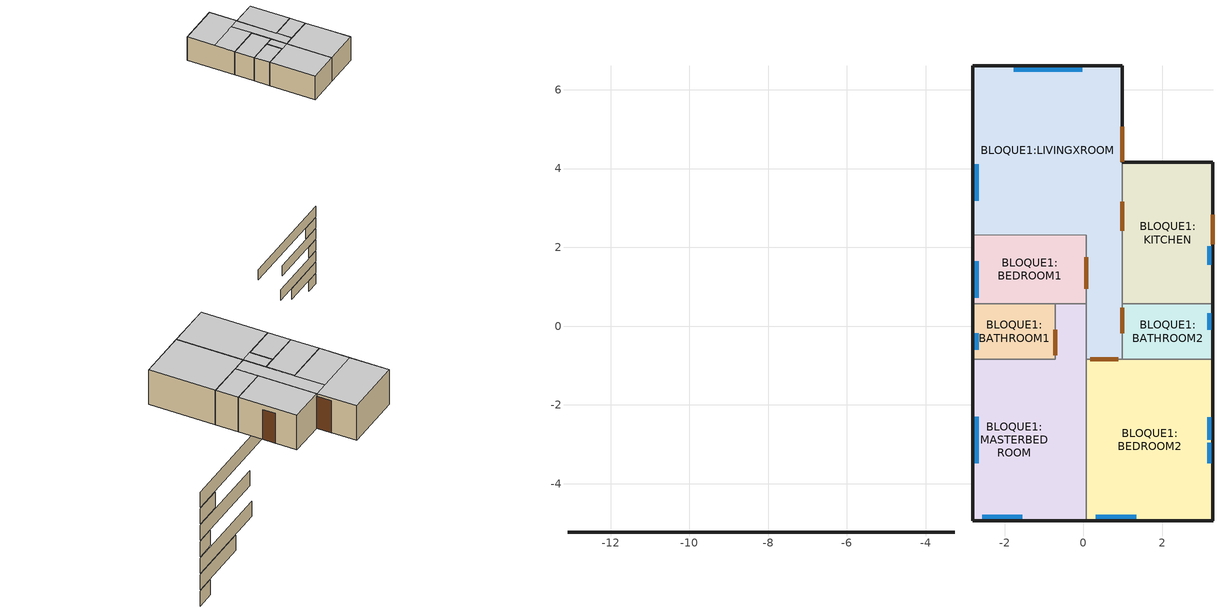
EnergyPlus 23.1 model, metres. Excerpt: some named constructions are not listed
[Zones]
BLOQUE1:LIVINGXROOM
 floor othersideconditionsmodel (SUELO CASO BASE MULCHEN): 0.08,2.31 0.99,2.3 0.99,-0.84 0.08,-0.84 z0; -2.81,6.61 0.99,6.61 0.99,2.3 -2.81,2.31 z0
 wall outside (MURO CASO BASE MULCHEN 01): 0.99,4.16 0.99,6.61 -2.81,6.61 -2.81,2.31 z0:2.3
 wall outside (LinearBridgingConstruction): -3.26,-5.24 -13.09,-5.24 z-11.1:-10.1
 wall to BLOQUE1:BEDROOM1 (Lightweight 2 x 25mm gypsum plasterboard with 100mm cavity): -2.81,2.31 0.08,2.31 0.08,0.56 z0:2.3
 wall to BLOQUE1:MASTERBEDROOM (Lightweight 2 x 25mm gypsum plasterboard with 100mm cavity): 0.08,0.56 0.08,-0.84 z0:2.3
 wall to BLOQUE1:BEDROOM2 (Lightweight 2 x 25mm gypsum plasterboard with 100mm cavity): 0.08,-0.84 0.99,-0.84 z0:2.3
 wall to BLOQUE1:BATHROOM2 (Lightweight 2 x 25mm gypsum plasterboard with 100mm cavity): 0.99,-0.84 0.99,0.56 z0:2.3
 wall to BLOQUE1:KITCHEN (Lightweight 2 x 25mm gypsum plasterboard with 100mm cavity): 0.99,0.56 0.99,4.16 z0:2.3
 window (VENTANA CASO BASE MULCHEN - 1001): -0.03,6.51 -1.77,6.51 z0.74:1.96; -2.71,4.11 -2.71,3.18 z1.04:1.96
 door inside (Puerta interior del proyecto): 0.08,1.74 0.08,0.95 z0:2.1; 0.18,-0.84 0.89,-0.84 / 0.99,-0.18 0.99,0.46 / 0.99,2.42 0.99,3.16 z0:2.12
 door (Copia de Wooden door): 0.99,4.17 0.99,5.06 z0:2.12
 ceiling adiabatic (CIELO FALSO CASO BASE MULCHEN_Reversed): 0.08,4.16 -2.81,4.16 -2.81,2.31 0.08,2.31 z2.3; 0.99,4.16 0.08,4.16 0.08,-0.84 0.99,-0.84 z2.3; 0.99,6.61 -2.81,6.61 -2.81,4.16 0.99,4.16 z2.3
BLOQUE1:BEDROOM1
 floor othersideconditionsmodel (SUELO CASO BASE MULCHEN): -2.81,2.31 0.08,2.31 0.08,0.56 -2.81,0.56 z0
 wall outside (MURO CASO BASE MULCHEN 01): -2.81,2.31 -2.81,0.56 z0:2.3
 wall outside (LinearBridgingConstruction): -3.26,-5.24 -5,-5.24 z-12.2:-11.2
 wall to BLOQUE1:BATHROOM1 (Lightweight 2 x 25mm gypsum plasterboard with 100mm cavity): -2.81,0.56 -0.71,0.56 z0:2.3
 wall to BLOQUE1:MASTERBEDROOM (Lightweight 2 x 25mm gypsum plasterboard with 100mm cavity): -0.71,0.56 0.08,0.56 z0:2.3
 window (VENTANA CASO BASE MULCHEN - 1001): -2.71,1.64 -2.71,0.73 z1.07:1.99
 ceiling adiabatic (CIELO FALSO CASO BASE MULCHEN_Reversed): 0.08,2.31 -2.81,2.31 -2.81,0.56 0.08,0.56 z2.3
BLOQUE1:MASTERBEDROOM
 floor othersideconditionsmodel (SUELO CASO BASE MULCHEN): -2.81,-0.84 -0.71,-0.84 -0.71,-4.94 -2.81,-4.94 z0; -0.71,0.56 0.08,0.56 0.08,-4.94 -0.71,-4.94 z0
 wall outside (MURO CASO BASE MULCHEN 01): -2.81,-0.84 -2.81,-4.94 0.08,-4.94 z0:2.3
 wall outside (LinearBridgingConstruction): -3.26,-5.24 -8.99,-5.24 z-13.3:-12.3
 wall to BLOQUE1:BATHROOM1 (Lightweight 2 x 25mm gypsum plasterboard with 100mm cavity): -0.71,0.56 -0.71,-0.84 -2.81,-0.84 z0:2.3
 wall to BLOQUE1:BEDROOM2 (Lightweight 2 x 25mm gypsum plasterboard with 100mm cavity): 0.08,-4.94 0.08,-0.84 z0:2.3
 window (VENTANA CASO BASE MULCHEN - 1001): -2.71,-2.3 -2.71,-3.47 z1.07:1.99; -2.57,-4.84 -1.55,-4.84 z1.03:1.96
 door inside (Puerta interior del proyecto): -0.71,-0.09 -0.71,-0.74 z0:2.11
 ceiling adiabatic (CIELO FALSO CASO BASE MULCHEN_Reversed): 0.08,0.56 -0.71,0.56 -0.71,-0.84 0.08,-0.84 z2.3; 0.08,-0.84 -2.81,-0.84 -2.81,-4.94 0.08,-4.94 z2.3
BLOQUE1:BEDROOM2
 floor othersideconditionsmodel (SUELO CASO BASE MULCHEN): 0.08,-0.84 3.29,-0.84 3.29,-4.94 0.08,-4.94 z0
 wall outside (MURO CASO BASE MULCHEN 01): 0.08,-4.94 3.29,-4.94 3.29,-0.84 z0:2.3
 wall outside (LinearBridgingConstruction): -3.26,-5.24 -9.26,-5.24 z-15.5:-14.5
 wall to BLOQUE1:BATHROOM2 (Lightweight 2 x 25mm gypsum plasterboard with 100mm cavity): 3.29,-0.84 0.99,-0.84 z0:2.3
 window (VENTANA CASO BASE MULCHEN - 1001): 0.32,-4.84 1.34,-4.84 z1.04:1.96; 3.19,-2.88 3.19,-2.31 / 3.19,-3.47 3.19,-2.96 z1.04:1.95
 ceiling adiabatic (CIELO FALSO CASO BASE MULCHEN_Reversed): 3.29,-0.84 0.08,-0.84 0.08,-4.94 3.29,-4.94 z2.3
BLOQUE1:BATHROOM2
 floor othersideconditionsmodel (SUELO CASO BASE MULCHEN): 0.99,0.56 3.29,0.56 3.29,-0.84 0.99,-0.84 z0
 wall outside (MURO CASO BASE MULCHEN 01): 3.29,-0.84 3.29,0.56 z0:2.3
 wall outside (LinearBridgingConstruction): -3.26,-5.24 -4.45,-5.24 z-17.7:-16.7
 wall to BLOQUE1:KITCHEN (Lightweight 2 x 25mm gypsum plasterboard with 100mm cavity_Rev): 3.29,0.56 0.99,0.56 z0:2.3
 window (VENTANA CASO BASE MULCHEN - 1001): 3.19,-0.1 3.19,0.32 z1.51:1.98
 ceiling adiabatic (CIELO FALSO CASO BASE MULCHEN_Reversed): 3.29,0.56 0.99,0.56 0.99,-0.84 3.29,-0.84 z2.3
BLOQUE1:KITCHEN
 floor othersideconditionsmodel (SUELO CASO BASE MULCHEN): 0.99,4.16 3.29,4.16 3.29,0.56 0.99,0.56 z0
 wall outside (MURO CASO BASE MULCHEN 01): 3.29,0.56 3.29,4.16 0.99,4.16 z0:2.3
 wall outside (LinearBridgingConstruction): -3.26,-5.24 -7.4,-5.24 z-16.6:-15.6
 window (VENTANA CASO BASE MULCHEN - 1001): 3.19,1.56 3.19,2.03 z1.04:1.95
 door (Puerta exterior del proyecto): 3.29,2.07 3.29,2.82 z0:1.99
 ceiling adiabatic (CIELO FALSO CASO BASE MULCHEN_Reversed): 3.29,4.16 0.99,4.16 0.99,0.56 3.29,0.56 z2.3
BLOQUE1:BATHROOM1
 floor othersideconditionsmodel (SUELO CASO BASE MULCHEN): -2.81,0.56 -0.71,0.56 -0.71,-0.84 -2.81,-0.84 z0
 wall outside (MURO CASO BASE MULCHEN 01): -2.81,0.56 -2.81,-0.84 z0:2.3
 wall outside (LinearBridgingConstruction): -3.26,-5.24 -4.45,-5.24 z-14.4:-13.4
 window (VENTANA CASO BASE MULCHEN - 1001): -2.71,-0.18 -2.71,-0.6 z1.5:1.98
 ceiling adiabatic (CIELO FALSO CASO BASE MULCHEN_Reversed): -0.71,0.56 -2.81,0.56 -2.81,-0.84 -0.71,-0.84 z2.3
[ENERGYMANAGEMENTSYSTEM:PROGRAM]
ApplyAST_BLOQUE1_BATHROOM2: if BLOQUE1_BATHROOM2_CoolCoil==0; if BLOQUE1_BATHROOM2_HeatCoil==0; set NoH_NoC_reqs = 1; else; set NoH_NoC_reqs = 0; endif; else; set NoH_NoC_reqs = 0; endif; if BLOQUE1_BATHROOM2_OpT<roundedACST; if BLOQUE1_BATHROOM2_WindSpeed <= MaxWindSpeed; if BLOQUE1_BATHROOM2_OutT>MinOutTemp; if BLOQUE1_BATHROOM2_OutT < BLOQUE1_BATHROOM2_OpT; set meets_base_reqs = 1; else; set meets_base_reqs = 0; endif; else; set meets_base_reqs = 0; endif; else; set meets_base_reqs = 0; endif; else; set meets_base_reqs = 0; endif; if (NoH_NoC_reqs == 1) && (meets_base_reqs == 1); if BLOQUE1_BATHROOM2_OpT>VST; set Ventilates_HVACmode2_BLOQUE1_BATHROOM2 = 1; else; set Ventilates_HVACmode2_BLOQUE1_BATHROOM2 = 0; endif; else; set Ventilates_HVACmode2_BLOQUE1_BATHROOM2 = 0; endif; if VentCtrl == 0; if BLOQUE1_BATHROOM2_OutT < BLOQUE1_BATHROOM2_OpT; if BLOQUE1_BATHROOM2_OutT>MinOutTemp; if BLOQUE1_BATHROOM2_OpT > VST; if BLOQUE1_BATHROOM2_WindSpeed <= MaxWindSpeed; set Ventilates_HVACmode1_BLOQUE1_BATHROOM2 = 1; else; set Ventilates_HVACmode1_BLOQUE1_BATHROOM2 = 0; endif; else; set Ventilates_HVACmode1_BLOQUE1_BATHROOM2 = 0; endif; else; set Ventilates_HVACmode1_BLOQUE1_BATHROOM2 = 0; endif; else; set Ventilates_HVACmode1_BLOQUE1_BATHROOM2 = 0; endif; elseif VentCtrl == 1; if BLOQUE1_BATHROOM2_OutT<BLOQUE1_BATHROOM2_OpT; if BLOQUE1_BATHROOM2_OutT>MinOutTemp; if BLOQUE1_BATHROOM2_OpT > ACSTnoTol; if BLOQUE1_BATHROOM2_WindSpeed <= MaxWindSpeed; set Ventilates_HVACmode1_BLOQUE1_BATHROOM2 = 1; else; set Ventilates_HVACmode1_BLOQUE1_BATHROOM2 = 0; endif; else; set Ventilates_HVACmode1_BLOQUE1_BATHROOM2 = 0; endif; else; set Ventilates_HVACmode1_BLOQUE1_BATHROOM2 = 0; endif; else; set Ventilates_HVACmode1_BLOQUE1_BATHROOM2 = 0; endif; endif; if HVACmode == 0; if Occ_count_BLOQUE1_BATHROOM2 == 0; Set ACST_Act_BLOQUE1_BATHROOM2 = 100; Set AHST_Act_BLOQUE1_BATHROOM2 = -100; else; set ACST_Act_BLOQUE1_BATHROOM2 = roundedACST; set AHST_Act_BLOQUE1_BATHROOM2 = roundedAHST; endif; elseif HVACmode == 1; Set ACST_Act_BLOQUE1_BATHROOM2 = 100; Set AHST_Act_BLOQUE1_BATHROOM2 = -100; if Ventilates_HVACmode1_BLOQUE1_BATHROOM2 == 1 && Occ_count_BLOQUE1_BATHROOM2 > 0; set VentHours_BLOQUE1_BATHROOM2 = 1*ZoneTimeStep; else; set VentHours_BLOQUE1_BATHROOM2 = 0; endif; elseif HVACmode == 2; if Occ_count_BLOQUE1_BATHROOM2 == 0; Set ACST_Act_BLOQUE1_BATHROOM2 = 100; Set AHST_Act_BLOQUE1_BATHROOM2 = -100; set VentHours_BLOQUE1_BATHROOM2 = 0; else; if Ventilates_HVACmode2_BLOQUE1_BATHROOM2 == 1; set VentHours_BLOQUE1_BATHROOM2 = 1*ZoneTimeStep; elseif Ventilates_HVACmode2_BLOQUE1_BATHROOM2 == 0; set VentHours_BLOQUE1_BATHROOM2 = 0; set ACST_Act_BLOQUE1_BATHROOM2 = roundedACST; set AHST_Act_BLOQUE1_BATHROOM2 = roundedAHST; endif; endif; endif
SetMyVOF_BLOQUE1_LIVINGXROOM_Partition_3_0_0_0_0_0_Door: set slope = (1 - MultiplierVOF) / (MinTempDiffVOF - MaxTempDiffVOF); if BLOQUE1_LIVINGXROOM_Partition_3_0_0_0_0_0_Door_OutT > 0; set BLOQUE1_LIVINGXROOM_Partition_3_0_0_0_0_0_Door_TempDiffVOF = BLOQUE1_LIVINGXROOM_Partition_3_0_0_0_0_0_Door_OpT - BLOQUE1_LIVINGXROOM_Partition_3_0_0_0_0_0_Door_OutT; else; set BLOQUE1_LIVINGXROOM_Partition_3_0_0_0_0_0_Door_TempDiffVOF = BLOQUE1_LIVINGXROOM_Partition_3_0_0_0_0_0_Door_OpT + BLOQUE1_LIVINGXROOM_Partition_3_0_0_0_0_0_Door_OutT; endif; if BLOQUE1_LIVINGXROOM_Partition_3_0_0_0_0_0_Door_OutT > BLOQUE1_LIVINGXROOM_Partition_3_0_0_0_0_0_Door_OpT; set BLOQUE1_LIVINGXROOM_Partition_3_0_0_0_0_0_Door_MyVOF = 0; else; if BLOQUE1_LIVINGXROOM_Partition_3_0_0_0_0_0_Door_TempDiffVOF > MaxTempDiffVOF; set BLOQUE1_LIVINGXROOM_Partition_3_0_0_0_0_0_Door_MyVOF = MultiplierVOF; elseif BLOQUE1_LIVINGXROOM_Partition_3_0_0_0_0_0_Door_TempDiffVOF < MinTempDiffVOF; set BLOQUE1_LIVINGXROOM_Partition_3_0_0_0_0_0_Door_MyVOF = 1.0; else; set BLOQUE1_LIVINGXROOM_Partition_3_0_0_0_0_0_Door_MyVOF = slope*BLOQUE1_LIVINGXROOM_Partition_3_0_0_0_0_0_Door_TempDiffVOF - slope*MinTempDiffVOF + 1; endif; endif
SetWindowOperation_BLOQUE1_LIVINGXROOM_Partition_3_0_0_0_0_0_Door: if BLOQUE1_LIVINGXROOM_Partition_3_0_0_0_0_0_Door_CoolCoil==0; if BLOQUE1_LIVINGXROOM_Partition_3_0_0_0_0_0_Door_HeatCoil==0; set NoH_NoC_reqs = 1; else; set NoH_NoC_reqs = 0; endif; else; set NoH_NoC_reqs = 0; endif; if BLOQUE1_LIVINGXROOM_Partition_3_0_0_0_0_0_Door_OpT<roundedACST; if BLOQUE1_LIVINGXROOM_Partition_3_0_0_0_0_0_Door_WindSpeed <= MaxWindSpeed; if BLOQUE1_LIVINGXROOM_Partition_3_0_0_0_0_0_Door_OutT>MinOutTemp; if BLOQUE1_LIVINGXROOM_Partition_3_0_0_0_0_0_Door_OutT < BLOQUE1_LIVINGXROOM_Partition_3_0_0_0_0_0_Door_OpT; if BLOQUE1_LIVINGXROOM_Partition_3_0_0_0_0_0_Door_Occ_count > 0; set meets_base_reqs = 1; else; set meets_base_reqs = 0; endif; else; set meets_base_reqs = 0; endif; else; set meets_base_reqs = 0; endif; else; set meets_base_reqs = 0; endif; else; set meets_base_reqs = 0; endif; if (NoH_NoC_reqs == 1) && (meets_base_reqs == 1); if BLOQUE1_LIVINGXROOM_Partition_3_0_0_0_0_0_Door_OpT>VST; set Ventilates_HVACmode2_BLOQUE1_LIVINGXROOM_Partition_3_0_0_0_0_0_Door = 1; else; set Ventilates_HVACmode2_BLOQUE1_LIVINGXROOM_Partition_3_0_0_0_0_0_Door = 0; endif; else; set Ventilates_HVACmode2_BLOQUE1_LIVINGXROOM_Partition_3_0_0_0_0_0_Door = 0; endif; if VentCtrl == 0; if BLOQUE1_LIVINGXROOM_Partition_3_0_0_0_0_0_Door_OutT < BLOQUE1_LIVINGXROOM_Partition_3_0_0_0_0_0_Door_OpT; if BLOQUE1_LIVINGXROOM_Partition_3_0_0_0_0_0_Door_OutT>MinOutTemp; if BLOQUE1_LIVINGXROOM_Partition_3_0_0_0_0_0_Door_OpT > VST; if BLOQUE1_LIVINGXROOM_Partition_3_0_0_0_0_0_Door_WindSpeed <= MaxWindSpeed; set Ventilates_HVACmode1_BLOQUE1_LIVINGXROOM_Partition_3_0_0_0_0_0_Door = 1; else; set Ventilates_HVACmode1_BLOQUE1_LIVINGXROOM_Partition_3_0_0_0_0_0_Door = 0; endif; else; set Ventilates_HVACmode1_BLOQUE1_LIVINGXROOM_Partition_3_0_0_0_0_0_Door = 0; endif; else; set Ventilates_HVACmode1_BLOQUE1_LIVINGXROOM_Partition_3_0_0_0_0_0_Door = 0; endif; else; set Ventilates_HVACmode1_BLOQUE1_LIVINGXROOM_Partition_3_0_0_0_0_0_Door = 0; endif; elseif VentCtrl == 1; if BLOQUE1_LIVINGXROOM_Partition_3_0_0_0_0_0_Door_OutT<BLOQUE1_LIVINGXROOM_Partition_3_0_0_0_0_0_Door_OpT; if BLOQUE1_LIVINGXROOM_Partition_3_0_0_0_0_0_Door_OutT>MinOutTemp; if BLOQUE1_LIVINGXROOM_Partition_3_0_0_0_0_0_Door_OpT > ACSTnoTol; if BLOQUE1_LIVINGXROOM_Partition_3_0_0_0_0_0_Door_WindSpeed <= MaxWindSpeed; set Ventilates_HVACmode1_BLOQUE1_LIVINGXROOM_Partition_3_0_0_0_0_0_Door = 1; else; set Ventilates_HVACmode1_BLOQUE1_LIVINGXROOM_Partition_3_0_0_0_0_0_Door = 0; endif; else; set Ventilates_HVACmode1_BLOQUE1_LIVINGXROOM_Partition_3_0_0_0_0_0_Door = 0; endif; else; set Ventilates_HVACmode1_BLOQUE1_LIVINGXROOM_Partition_3_0_0_0_0_0_Door = 0; endif; else; set Ventilates_HVACmode1_BLOQUE1_LIVINGXROOM_Partition_3_0_0_0_0_0_Door = 0; endif; endif; if HVACmode == 0; set BLOQUE1_LIVINGXROOM_Partition_3_0_0_0_0_0_Door_VentOpenFact = 0; elseif HVACmode == 1; if Ventilates_HVACmode1_BLOQUE1_LIVINGXROOM_Partition_3_0_0_0_0_0_Door == 1; set BLOQUE1_LIVINGXROOM_Partition_3_0_0_0_0_0_Door_VentOpenFact = BLOQUE1_LIVINGXROOM_Partition_3_0_0_0_0_0_Door_MyVOF; else; set BLOQUE1_LIVINGXROOM_Partition_3_0_0_0_0_0_Door_VentOpenFact = 0; endif; elseif HVACmode == 2; if Ventilates_HVACmode2_BLOQUE1_LIVINGXROOM_Partition_3_0_0_0_0_0_Door == 1; if (VentCtrl==0) || (VentCtrl==1); set BLOQUE1_LIVINGXROOM_Partition_3_0_0_0_0_0_Door_VentOpenFact = 1; elseif (VentCtrl==2) || (VentCtrl==3); set BLOQUE1_LIVINGXROOM_Partition_3_0_0_0_0_0_Door_VentOpenFact = BLOQUE1_LIVINGXROOM_Partition_3_0_0_0_0_0_Door_MyVOF; endif; else; set BLOQUE1_LIVINGXROOM_Partition_3_0_0_0_0_0_Door_VentOpenFact = 0; endif; endif
SetMyVOF_BLOQUE1_LIVINGXROOM_Partition_5_0_0_0_0_0_Door: set slope = (1 - MultiplierVOF) / (MinTempDiffVOF - MaxTempDiffVOF); if BLOQUE1_LIVINGXROOM_Partition_5_0_0_0_0_0_Door_OutT > 0; set BLOQUE1_LIVINGXROOM_Partition_5_0_0_0_0_0_Door_TempDiffVOF = BLOQUE1_LIVINGXROOM_Partition_5_0_0_0_0_0_Door_OpT - BLOQUE1_LIVINGXROOM_Partition_5_0_0_0_0_0_Door_OutT; else; set BLOQUE1_LIVINGXROOM_Partition_5_0_0_0_0_0_Door_TempDiffVOF = BLOQUE1_LIVINGXROOM_Partition_5_0_0_0_0_0_Door_OpT + BLOQUE1_LIVINGXROOM_Partition_5_0_0_0_0_0_Door_OutT; endif; if BLOQUE1_LIVINGXROOM_Partition_5_0_0_0_0_0_Door_OutT > BLOQUE1_LIVINGXROOM_Partition_5_0_0_0_0_0_Door_OpT; set BLOQUE1_LIVINGXROOM_Partition_5_0_0_0_0_0_Door_MyVOF = 0; else; if BLOQUE1_LIVINGXROOM_Partition_5_0_0_0_0_0_Door_TempDiffVOF > MaxTempDiffVOF; set BLOQUE1_LIVINGXROOM_Partition_5_0_0_0_0_0_Door_MyVOF = MultiplierVOF; elseif BLOQUE1_LIVINGXROOM_Partition_5_0_0_0_0_0_Door_TempDiffVOF < MinTempDiffVOF; set BLOQUE1_LIVINGXROOM_Partition_5_0_0_0_0_0_Door_MyVOF = 1.0; else; set BLOQUE1_LIVINGXROOM_Partition_5_0_0_0_0_0_Door_MyVOF = slope*BLOQUE1_LIVINGXROOM_Partition_5_0_0_0_0_0_Door_TempDiffVOF - slope*MinTempDiffVOF + 1; endif; endif
SetWindowOperation_BLOQUE1_LIVINGXROOM_Partition_5_0_0_0_0_0_Door: if BLOQUE1_LIVINGXROOM_Partition_5_0_0_0_0_0_Door_CoolCoil==0; if BLOQUE1_LIVINGXROOM_Partition_5_0_0_0_0_0_Door_HeatCoil==0; set NoH_NoC_reqs = 1; else; set NoH_NoC_reqs = 0; endif; else; set NoH_NoC_reqs = 0; endif; if BLOQUE1_LIVINGXROOM_Partition_5_0_0_0_0_0_Door_OpT<roundedACST; if BLOQUE1_LIVINGXROOM_Partition_5_0_0_0_0_0_Door_WindSpeed <= MaxWindSpeed; if BLOQUE1_LIVINGXROOM_Partition_5_0_0_0_0_0_Door_OutT>MinOutTemp; if BLOQUE1_LIVINGXROOM_Partition_5_0_0_0_0_0_Door_OutT < BLOQUE1_LIVINGXROOM_Partition_5_0_0_0_0_0_Door_OpT; if BLOQUE1_LIVINGXROOM_Partition_5_0_0_0_0_0_Door_Occ_count > 0; set meets_base_reqs = 1; else; set meets_base_reqs = 0; endif; else; set meets_base_reqs = 0; endif; else; set meets_base_reqs = 0; endif; else; set meets_base_reqs = 0; endif; else; set meets_base_reqs = 0; endif; if (NoH_NoC_reqs == 1) && (meets_base_reqs == 1); if BLOQUE1_LIVINGXROOM_Partition_5_0_0_0_0_0_Door_OpT>VST; set Ventilates_HVACmode2_BLOQUE1_LIVINGXROOM_Partition_5_0_0_0_0_0_Door = 1; else; set Ventilates_HVACmode2_BLOQUE1_LIVINGXROOM_Partition_5_0_0_0_0_0_Door = 0; endif; else; set Ventilates_HVACmode2_BLOQUE1_LIVINGXROOM_Partition_5_0_0_0_0_0_Door = 0; endif; if VentCtrl == 0; if BLOQUE1_LIVINGXROOM_Partition_5_0_0_0_0_0_Door_OutT < BLOQUE1_LIVINGXROOM_Partition_5_0_0_0_0_0_Door_OpT; if BLOQUE1_LIVINGXROOM_Partition_5_0_0_0_0_0_Door_OutT>MinOutTemp; if BLOQUE1_LIVINGXROOM_Partition_5_0_0_0_0_0_Door_OpT > VST; if BLOQUE1_LIVINGXROOM_Partition_5_0_0_0_0_0_Door_WindSpeed <= MaxWindSpeed; set Ventilates_HVACmode1_BLOQUE1_LIVINGXROOM_Partition_5_0_0_0_0_0_Door = 1; else; set Ventilates_HVACmode1_BLOQUE1_LIVINGXROOM_Partition_5_0_0_0_0_0_Door = 0; endif; else; set Ventilates_HVACmode1_BLOQUE1_LIVINGXROOM_Partition_5_0_0_0_0_0_Door = 0; endif; else; set Ventilates_HVACmode1_BLOQUE1_LIVINGXROOM_Partition_5_0_0_0_0_0_Door = 0; endif; else; set Ventilates_HVACmode1_BLOQUE1_LIVINGXROOM_Partition_5_0_0_0_0_0_Door = 0; endif; elseif VentCtrl == 1; if BLOQUE1_LIVINGXROOM_Partition_5_0_0_0_0_0_Door_OutT<BLOQUE1_LIVINGXROOM_Partition_5_0_0_0_0_0_Door_OpT; if BLOQUE1_LIVINGXROOM_Partition_5_0_0_0_0_0_Door_OutT>MinOutTemp; if BLOQUE1_LIVINGXROOM_Partition_5_0_0_0_0_0_Door_OpT > ACSTnoTol; if BLOQUE1_LIVINGXROOM_Partition_5_0_0_0_0_0_Door_WindSpeed <= MaxWindSpeed; set Ventilates_HVACmode1_BLOQUE1_LIVINGXROOM_Partition_5_0_0_0_0_0_Door = 1; else; set Ventilates_HVACmode1_BLOQUE1_LIVINGXROOM_Partition_5_0_0_0_0_0_Door = 0; endif; else; set Ventilates_HVACmode1_BLOQUE1_LIVINGXROOM_Partition_5_0_0_0_0_0_Door = 0; endif; else; set Ventilates_HVACmode1_BLOQUE1_LIVINGXROOM_Partition_5_0_0_0_0_0_Door = 0; endif; else; set Ventilates_HVACmode1_BLOQUE1_LIVINGXROOM_Partition_5_0_0_0_0_0_Door = 0; endif; endif; if HVACmode == 0; set BLOQUE1_LIVINGXROOM_Partition_5_0_0_0_0_0_Door_VentOpenFact = 0; elseif HVACmode == 1; if Ventilates_HVACmode1_BLOQUE1_LIVINGXROOM_Partition_5_0_0_0_0_0_Door == 1; set BLOQUE1_LIVINGXROOM_Partition_5_0_0_0_0_0_Door_VentOpenFact = BLOQUE1_LIVINGXROOM_Partition_5_0_0_0_0_0_Door_MyVOF; else; set BLOQUE1_LIVINGXROOM_Partition_5_0_0_0_0_0_Door_VentOpenFact = 0; endif; elseif HVACmode == 2; if Ventilates_HVACmode2_BLOQUE1_LIVINGXROOM_Partition_5_0_0_0_0_0_Door == 1; if (VentCtrl==0) || (VentCtrl==1); set BLOQUE1_LIVINGXROOM_Partition_5_0_0_0_0_0_Door_VentOpenFact = 1; elseif (VentCtrl==2) || (VentCtrl==3); set BLOQUE1_LIVINGXROOM_Partition_5_0_0_0_0_0_Door_VentOpenFact = BLOQUE1_LIVINGXROOM_Partition_5_0_0_0_0_0_Door_MyVOF; endif; else; set BLOQUE1_LIVINGXROOM_Partition_5_0_0_0_0_0_Door_VentOpenFact = 0; endif; endif
SetMyVOF_BLOQUE1_LIVINGXROOM_Partition_6_0_0_0_0_0_Door: set slope = (1 - MultiplierVOF) / (MinTempDiffVOF - MaxTempDiffVOF); if BLOQUE1_LIVINGXROOM_Partition_6_0_0_0_0_0_Door_OutT > 0; set BLOQUE1_LIVINGXROOM_Partition_6_0_0_0_0_0_Door_TempDiffVOF = BLOQUE1_LIVINGXROOM_Partition_6_0_0_0_0_0_Door_OpT - BLOQUE1_LIVINGXROOM_Partition_6_0_0_0_0_0_Door_OutT; else; set BLOQUE1_LIVINGXROOM_Partition_6_0_0_0_0_0_Door_TempDiffVOF = BLOQUE1_LIVINGXROOM_Partition_6_0_0_0_0_0_Door_OpT + BLOQUE1_LIVINGXROOM_Partition_6_0_0_0_0_0_Door_OutT; endif; if BLOQUE1_LIVINGXROOM_Partition_6_0_0_0_0_0_Door_OutT > BLOQUE1_LIVINGXROOM_Partition_6_0_0_0_0_0_Door_OpT; set BLOQUE1_LIVINGXROOM_Partition_6_0_0_0_0_0_Door_MyVOF = 0; else; if BLOQUE1_LIVINGXROOM_Partition_6_0_0_0_0_0_Door_TempDiffVOF > MaxTempDiffVOF; set BLOQUE1_LIVINGXROOM_Partition_6_0_0_0_0_0_Door_MyVOF = MultiplierVOF; elseif BLOQUE1_LIVINGXROOM_Partition_6_0_0_0_0_0_Door_TempDiffVOF < MinTempDiffVOF; set BLOQUE1_LIVINGXROOM_Partition_6_0_0_0_0_0_Door_MyVOF = 1.0; else; set BLOQUE1_LIVINGXROOM_Partition_6_0_0_0_0_0_Door_MyVOF = slope*BLOQUE1_LIVINGXROOM_Partition_6_0_0_0_0_0_Door_TempDiffVOF - slope*MinTempDiffVOF + 1; endif; endif
SetWindowOperation_BLOQUE1_LIVINGXROOM_Partition_6_0_0_0_0_0_Door: if BLOQUE1_LIVINGXROOM_Partition_6_0_0_0_0_0_Door_CoolCoil==0; if BLOQUE1_LIVINGXROOM_Partition_6_0_0_0_0_0_Door_HeatCoil==0; set NoH_NoC_reqs = 1; else; set NoH_NoC_reqs = 0; endif; else; set NoH_NoC_reqs = 0; endif; if BLOQUE1_LIVINGXROOM_Partition_6_0_0_0_0_0_Door_OpT<roundedACST; if BLOQUE1_LIVINGXROOM_Partition_6_0_0_0_0_0_Door_WindSpeed <= MaxWindSpeed; if BLOQUE1_LIVINGXROOM_Partition_6_0_0_0_0_0_Door_OutT>MinOutTemp; if BLOQUE1_LIVINGXROOM_Partition_6_0_0_0_0_0_Door_OutT < BLOQUE1_LIVINGXROOM_Partition_6_0_0_0_0_0_Door_OpT; if BLOQUE1_LIVINGXROOM_Partition_6_0_0_0_0_0_Door_Occ_count > 0; set meets_base_reqs = 1; else; set meets_base_reqs = 0; endif; else; set meets_base_reqs = 0; endif; else; set meets_base_reqs = 0; endif; else; set meets_base_reqs = 0; endif; else; set meets_base_reqs = 0; endif; if (NoH_NoC_reqs == 1) && (meets_base_reqs == 1); if BLOQUE1_LIVINGXROOM_Partition_6_0_0_0_0_0_Door_OpT>VST; set Ventilates_HVACmode2_BLOQUE1_LIVINGXROOM_Partition_6_0_0_0_0_0_Door = 1; else; set Ventilates_HVACmode2_BLOQUE1_LIVINGXROOM_Partition_6_0_0_0_0_0_Door = 0; endif; else; set Ventilates_HVACmode2_BLOQUE1_LIVINGXROOM_Partition_6_0_0_0_0_0_Door = 0; endif; if VentCtrl == 0; if BLOQUE1_LIVINGXROOM_Partition_6_0_0_0_0_0_Door_OutT < BLOQUE1_LIVINGXROOM_Partition_6_0_0_0_0_0_Door_OpT; if BLOQUE1_LIVINGXROOM_Partition_6_0_0_0_0_0_Door_OutT>MinOutTemp; if BLOQUE1_LIVINGXROOM_Partition_6_0_0_0_0_0_Door_OpT > VST; if BLOQUE1_LIVINGXROOM_Partition_6_0_0_0_0_0_Door_WindSpeed <= MaxWindSpeed; set Ventilates_HVACmode1_BLOQUE1_LIVINGXROOM_Partition_6_0_0_0_0_0_Door = 1; else; set Ventilates_HVACmode1_BLOQUE1_LIVINGXROOM_Partition_6_0_0_0_0_0_Door = 0; endif; else; set Ventilates_HVACmode1_BLOQUE1_LIVINGXROOM_Partition_6_0_0_0_0_0_Door = 0; endif; else; set Ventilates_HVACmode1_BLOQUE1_LIVINGXROOM_Partition_6_0_0_0_0_0_Door = 0; endif; else; set Ventilates_HVACmode1_BLOQUE1_LIVINGXROOM_Partition_6_0_0_0_0_0_Door = 0; endif; elseif VentCtrl == 1; if BLOQUE1_LIVINGXROOM_Partition_6_0_0_0_0_0_Door_OutT<BLOQUE1_LIVINGXROOM_Partition_6_0_0_0_0_0_Door_OpT; if BLOQUE1_LIVINGXROOM_Partition_6_0_0_0_0_0_Door_OutT>MinOutTemp; if BLOQUE1_LIVINGXROOM_Partition_6_0_0_0_0_0_Door_OpT > ACSTnoTol; if BLOQUE1_LIVINGXROOM_Partition_6_0_0_0_0_0_Door_WindSpeed <= MaxWindSpeed; set Ventilates_HVACmode1_BLOQUE1_LIVINGXROOM_Partition_6_0_0_0_0_0_Door = 1; else; set Ventilates_HVACmode1_BLOQUE1_LIVINGXROOM_Partition_6_0_0_0_0_0_Door = 0; endif; else; set Ventilates_HVACmode1_BLOQUE1_LIVINGXROOM_Partition_6_0_0_0_0_0_Door = 0; endif; else; set Ventilates_HVACmode1_BLOQUE1_LIVINGXROOM_Partition_6_0_0_0_0_0_Door = 0; endif; else; set Ventilates_HVACmode1_BLOQUE1_LIVINGXROOM_Partition_6_0_0_0_0_0_Door = 0; endif; endif; if HVACmode == 0; set BLOQUE1_LIVINGXROOM_Partition_6_0_0_0_0_0_Door_VentOpenFact = 0; elseif HVACmode == 1; if Ventilates_HVACmode1_BLOQUE1_LIVINGXROOM_Partition_6_0_0_0_0_0_Door == 1; set BLOQUE1_LIVINGXROOM_Partition_6_0_0_0_0_0_Door_VentOpenFact = BLOQUE1_LIVINGXROOM_Partition_6_0_0_0_0_0_Door_MyVOF; else; set BLOQUE1_LIVINGXROOM_Partition_6_0_0_0_0_0_Door_VentOpenFact = 0; endif; elseif HVACmode == 2; if Ventilates_HVACmode2_BLOQUE1_LIVINGXROOM_Partition_6_0_0_0_0_0_Door == 1; if (VentCtrl==0) || (VentCtrl==1); set BLOQUE1_LIVINGXROOM_Partition_6_0_0_0_0_0_Door_VentOpenFact = 1; elseif (VentCtrl==2) || (VentCtrl==3); set BLOQUE1_LIVINGXROOM_Partition_6_0_0_0_0_0_Door_VentOpenFact = BLOQUE1_LIVINGXROOM_Partition_6_0_0_0_0_0_Door_MyVOF; endif; else; set BLOQUE1_LIVINGXROOM_Partition_6_0_0_0_0_0_Door_VentOpenFact = 0; endif; endif
SetMyVOF_BLOQUE1_LIVINGXROOM_Partition_7_0_0_0_0_0_Door: set slope = (1 - MultiplierVOF) / (MinTempDiffVOF - MaxTempDiffVOF); if BLOQUE1_LIVINGXROOM_Partition_7_0_0_0_0_0_Door_OutT > 0; set BLOQUE1_LIVINGXROOM_Partition_7_0_0_0_0_0_Door_TempDiffVOF = BLOQUE1_LIVINGXROOM_Partition_7_0_0_0_0_0_Door_OpT - BLOQUE1_LIVINGXROOM_Partition_7_0_0_0_0_0_Door_OutT; else; set BLOQUE1_LIVINGXROOM_Partition_7_0_0_0_0_0_Door_TempDiffVOF = BLOQUE1_LIVINGXROOM_Partition_7_0_0_0_0_0_Door_OpT + BLOQUE1_LIVINGXROOM_Partition_7_0_0_0_0_0_Door_OutT; endif; if BLOQUE1_LIVINGXROOM_Partition_7_0_0_0_0_0_Door_OutT > BLOQUE1_LIVINGXROOM_Partition_7_0_0_0_0_0_Door_OpT; set BLOQUE1_LIVINGXROOM_Partition_7_0_0_0_0_0_Door_MyVOF = 0; else; if BLOQUE1_LIVINGXROOM_Partition_7_0_0_0_0_0_Door_TempDiffVOF > MaxTempDiffVOF; set BLOQUE1_LIVINGXROOM_Partition_7_0_0_0_0_0_Door_MyVOF = MultiplierVOF; elseif BLOQUE1_LIVINGXROOM_Partition_7_0_0_0_0_0_Door_TempDiffVOF < MinTempDiffVOF; set BLOQUE1_LIVINGXROOM_Partition_7_0_0_0_0_0_Door_MyVOF = 1.0; else; set BLOQUE1_LIVINGXROOM_Partition_7_0_0_0_0_0_Door_MyVOF = slope*BLOQUE1_LIVINGXROOM_Partition_7_0_0_0_0_0_Door_TempDiffVOF - slope*MinTempDiffVOF + 1; endif; endif
SetWindowOperation_BLOQUE1_LIVINGXROOM_Partition_7_0_0_0_0_0_Door: if BLOQUE1_LIVINGXROOM_Partition_7_0_0_0_0_0_Door_CoolCoil==0; if BLOQUE1_LIVINGXROOM_Partition_7_0_0_0_0_0_Door_HeatCoil==0; set NoH_NoC_reqs = 1; else; set NoH_NoC_reqs = 0; endif; else; set NoH_NoC_reqs = 0; endif; if BLOQUE1_LIVINGXROOM_Partition_7_0_0_0_0_0_Door_OpT<roundedACST; if BLOQUE1_LIVINGXROOM_Partition_7_0_0_0_0_0_Door_WindSpeed <= MaxWindSpeed; if BLOQUE1_LIVINGXROOM_Partition_7_0_0_0_0_0_Door_OutT>MinOutTemp; if BLOQUE1_LIVINGXROOM_Partition_7_0_0_0_0_0_Door_OutT < BLOQUE1_LIVINGXROOM_Partition_7_0_0_0_0_0_Door_OpT; if BLOQUE1_LIVINGXROOM_Partition_7_0_0_0_0_0_Door_Occ_count > 0; set meets_base_reqs = 1; else; set meets_base_reqs = 0; endif; else; set meets_base_reqs = 0; endif; else; set meets_base_reqs = 0; endif; else; set meets_base_reqs = 0; endif; else; set meets_base_reqs = 0; endif; if (NoH_NoC_reqs == 1) && (meets_base_reqs == 1); if BLOQUE1_LIVINGXROOM_Partition_7_0_0_0_0_0_Door_OpT>VST; set Ventilates_HVACmode2_BLOQUE1_LIVINGXROOM_Partition_7_0_0_0_0_0_Door = 1; else; set Ventilates_HVACmode2_BLOQUE1_LIVINGXROOM_Partition_7_0_0_0_0_0_Door = 0; endif; else; set Ventilates_HVACmode2_BLOQUE1_LIVINGXROOM_Partition_7_0_0_0_0_0_Door = 0; endif; if VentCtrl == 0; if BLOQUE1_LIVINGXROOM_Partition_7_0_0_0_0_0_Door_OutT < BLOQUE1_LIVINGXROOM_Partition_7_0_0_0_0_0_Door_OpT; if BLOQUE1_LIVINGXROOM_Partition_7_0_0_0_0_0_Door_OutT>MinOutTemp; if BLOQUE1_LIVINGXROOM_Partition_7_0_0_0_0_0_Door_OpT > VST; if BLOQUE1_LIVINGXROOM_Partition_7_0_0_0_0_0_Door_WindSpeed <= MaxWindSpeed; set Ventilates_HVACmode1_BLOQUE1_LIVINGXROOM_Partition_7_0_0_0_0_0_Door = 1; else; set Ventilates_HVACmode1_BLOQUE1_LIVINGXROOM_Partition_7_0_0_0_0_0_Door = 0; endif; else; set Ventilates_HVACmode1_BLOQUE1_LIVINGXROOM_Partition_7_0_0_0_0_0_Door = 0; endif; else; set Ventilates_HVACmode1_BLOQUE1_LIVINGXROOM_Partition_7_0_0_0_0_0_Door = 0; endif; else; set Ventilates_HVACmode1_BLOQUE1_LIVINGXROOM_Partition_7_0_0_0_0_0_Door = 0; endif; elseif VentCtrl == 1; if BLOQUE1_LIVINGXROOM_Partition_7_0_0_0_0_0_Door_OutT<BLOQUE1_LIVINGXROOM_Partition_7_0_0_0_0_0_Door_OpT; if BLOQUE1_LIVINGXROOM_Partition_7_0_0_0_0_0_Door_OutT>MinOutTemp; if BLOQUE1_LIVINGXROOM_Partition_7_0_0_0_0_0_Door_OpT > ACSTnoTol; if BLOQUE1_LIVINGXROOM_Partition_7_0_0_0_0_0_Door_WindSpeed <= MaxWindSpeed; set Ventilates_HVACmode1_BLOQUE1_LIVINGXROOM_Partition_7_0_0_0_0_0_Door = 1; else; set Ventilates_HVACmode1_BLOQUE1_LIVINGXROOM_Partition_7_0_0_0_0_0_Door = 0; endif; else; set Ventilates_HVACmode1_BLOQUE1_LIVINGXROOM_Partition_7_0_0_0_0_0_Door = 0; endif; else; set Ventilates_HVACmode1_BLOQUE1_LIVINGXROOM_Partition_7_0_0_0_0_0_Door = 0; endif; else; set Ventilates_HVACmode1_BLOQUE1_LIVINGXROOM_Partition_7_0_0_0_0_0_Door = 0; endif; endif; if HVACmode == 0; set BLOQUE1_LIVINGXROOM_Partition_7_0_0_0_0_0_Door_VentOpenFact = 0; elseif HVACmode == 1; if Ventilates_HVACmode1_BLOQUE1_LIVINGXROOM_Partition_7_0_0_0_0_0_Door == 1; set BLOQUE1_LIVINGXROOM_Partition_7_0_0_0_0_0_Door_VentOpenFact = BLOQUE1_LIVINGXROOM_Partition_7_0_0_0_0_0_Door_MyVOF; else; set BLOQUE1_LIVINGXROOM_Partition_7_0_0_0_0_0_Door_VentOpenFact = 0; endif; elseif HVACmode == 2; if Ventilates_HVACmode2_BLOQUE1_LIVINGXROOM_Partition_7_0_0_0_0_0_Door == 1; if (VentCtrl==0) || (VentCtrl==1); set BLOQUE1_LIVINGXROOM_Partition_7_0_0_0_0_0_Door_VentOpenFact = 1; elseif (VentCtrl==2) || (VentCtrl==3); set BLOQUE1_LIVINGXROOM_Partition_7_0_0_0_0_0_Door_VentOpenFact = BLOQUE1_LIVINGXROOM_Partition_7_0_0_0_0_0_Door_MyVOF; endif; else; set BLOQUE1_LIVINGXROOM_Partition_7_0_0_0_0_0_Door_VentOpenFact = 0; endif; endif
SetMyVOF_BLOQUE1_LIVINGXROOM_Wall_8_0_0_0_0_0_Door: set slope = (1 - MultiplierVOF) / (MinTempDiffVOF - MaxTempDiffVOF); if BLOQUE1_LIVINGXROOM_Wall_8_0_0_0_0_0_Door_OutT > 0; set BLOQUE1_LIVINGXROOM_Wall_8_0_0_0_0_0_Door_TempDiffVOF = BLOQUE1_LIVINGXROOM_Wall_8_0_0_0_0_0_Door_OpT - BLOQUE1_LIVINGXROOM_Wall_8_0_0_0_0_0_Door_OutT; else; set BLOQUE1_LIVINGXROOM_Wall_8_0_0_0_0_0_Door_TempDiffVOF = BLOQUE1_LIVINGXROOM_Wall_8_0_0_0_0_0_Door_OpT + BLOQUE1_LIVINGXROOM_Wall_8_0_0_0_0_0_Door_OutT; endif; if BLOQUE1_LIVINGXROOM_Wall_8_0_0_0_0_0_Door_OutT > BLOQUE1_LIVINGXROOM_Wall_8_0_0_0_0_0_Door_OpT; set BLOQUE1_LIVINGXROOM_Wall_8_0_0_0_0_0_Door_MyVOF = 0; else; if BLOQUE1_LIVINGXROOM_Wall_8_0_0_0_0_0_Door_TempDiffVOF > MaxTempDiffVOF; set BLOQUE1_LIVINGXROOM_Wall_8_0_0_0_0_0_Door_MyVOF = MultiplierVOF; elseif BLOQUE1_LIVINGXROOM_Wall_8_0_0_0_0_0_Door_TempDiffVOF < MinTempDiffVOF; set BLOQUE1_LIVINGXROOM_Wall_8_0_0_0_0_0_Door_MyVOF = 1.0; else; set BLOQUE1_LIVINGXROOM_Wall_8_0_0_0_0_0_Door_MyVOF = slope*BLOQUE1_LIVINGXROOM_Wall_8_0_0_0_0_0_Door_TempDiffVOF - slope*MinTempDiffVOF + 1; endif; endif
SetWindowOperation_BLOQUE1_LIVINGXROOM_Wall_8_0_0_0_0_0_Door: if BLOQUE1_LIVINGXROOM_Wall_8_0_0_0_0_0_Door_CoolCoil==0; if BLOQUE1_LIVINGXROOM_Wall_8_0_0_0_0_0_Door_HeatCoil==0; set NoH_NoC_reqs = 1; else; set NoH_NoC_reqs = 0; endif; else; set NoH_NoC_reqs = 0; endif; if BLOQUE1_LIVINGXROOM_Wall_8_0_0_0_0_0_Door_OpT<roundedACST; if BLOQUE1_LIVINGXROOM_Wall_8_0_0_0_0_0_Door_WindSpeed <= MaxWindSpeed; if BLOQUE1_LIVINGXROOM_Wall_8_0_0_0_0_0_Door_OutT>MinOutTemp; if BLOQUE1_LIVINGXROOM_Wall_8_0_0_0_0_0_Door_OutT < BLOQUE1_LIVINGXROOM_Wall_8_0_0_0_0_0_Door_OpT; if BLOQUE1_LIVINGXROOM_Wall_8_0_0_0_0_0_Door_Occ_count > 0; set meets_base_reqs = 1; else; set meets_base_reqs = 0; endif; else; set meets_base_reqs = 0; endif; else; set meets_base_reqs = 0; endif; else; set meets_base_reqs = 0; endif; else; set meets_base_reqs = 0; endif; if (NoH_NoC_reqs == 1) && (meets_base_reqs == 1); if BLOQUE1_LIVINGXROOM_Wall_8_0_0_0_0_0_Door_OpT>VST; set Ventilates_HVACmode2_BLOQUE1_LIVINGXROOM_Wall_8_0_0_0_0_0_Door = 1; else; set Ventilates_HVACmode2_BLOQUE1_LIVINGXROOM_Wall_8_0_0_0_0_0_Door = 0; endif; else; set Ventilates_HVACmode2_BLOQUE1_LIVINGXROOM_Wall_8_0_0_0_0_0_Door = 0; endif; if VentCtrl == 0; if BLOQUE1_LIVINGXROOM_Wall_8_0_0_0_0_0_Door_OutT < BLOQUE1_LIVINGXROOM_Wall_8_0_0_0_0_0_Door_OpT; if BLOQUE1_LIVINGXROOM_Wall_8_0_0_0_0_0_Door_OutT>MinOutTemp; if BLOQUE1_LIVINGXROOM_Wall_8_0_0_0_0_0_Door_OpT > VST; if BLOQUE1_LIVINGXROOM_Wall_8_0_0_0_0_0_Door_WindSpeed <= MaxWindSpeed; set Ventilates_HVACmode1_BLOQUE1_LIVINGXROOM_Wall_8_0_0_0_0_0_Door = 1; else; set Ventilates_HVACmode1_BLOQUE1_LIVINGXROOM_Wall_8_0_0_0_0_0_Door = 0; endif; else; set Ventilates_HVACmode1_BLOQUE1_LIVINGXROOM_Wall_8_0_0_0_0_0_Door = 0; endif; else; set Ventilates_HVACmode1_BLOQUE1_LIVINGXROOM_Wall_8_0_0_0_0_0_Door = 0; endif; else; set Ventilates_HVACmode1_BLOQUE1_LIVINGXROOM_Wall_8_0_0_0_0_0_Door = 0; endif; elseif VentCtrl == 1; if BLOQUE1_LIVINGXROOM_Wall_8_0_0_0_0_0_Door_OutT<BLOQUE1_LIVINGXROOM_Wall_8_0_0_0_0_0_Door_OpT; if BLOQUE1_LIVINGXROOM_Wall_8_0_0_0_0_0_Door_OutT>MinOutTemp; if BLOQUE1_LIVINGXROOM_Wall_8_0_0_0_0_0_Door_OpT > ACSTnoTol; if BLOQUE1_LIVINGXROOM_Wall_8_0_0_0_0_0_Door_WindSpeed <= MaxWindSpeed; set Ventilates_HVACmode1_BLOQUE1_LIVINGXROOM_Wall_8_0_0_0_0_0_Door = 1; else; set Ventilates_HVACmode1_BLOQUE1_LIVINGXROOM_Wall_8_0_0_0_0_0_Door = 0; endif; else; set Ventilates_HVACmode1_BLOQUE1_LIVINGXROOM_Wall_8_0_0_0_0_0_Door = 0; endif; else; set Ventilates_HVACmode1_BLOQUE1_LIVINGXROOM_Wall_8_0_0_0_0_0_Door = 0; endif; else; set Ventilates_HVACmode1_BLOQUE1_LIVINGXROOM_Wall_8_0_0_0_0_0_Door = 0; endif; endif; if HVACmode == 0; set BLOQUE1_LIVINGXROOM_Wall_8_0_0_0_0_0_Door_VentOpenFact = 0; elseif HVACmode == 1; if Ventilates_HVACmode1_BLOQUE1_LIVINGXROOM_Wall_8_0_0_0_0_0_Door == 1; set BLOQUE1_LIVINGXROOM_Wall_8_0_0_0_0_0_Door_VentOpenFact = BLOQUE1_LIVINGXROOM_Wall_8_0_0_0_0_0_Door_MyVOF; else; set BLOQUE1_LIVINGXROOM_Wall_8_0_0_0_0_0_Door_VentOpenFact = 0; endif; elseif HVACmode == 2; if Ventilates_HVACmode2_BLOQUE1_LIVINGXROOM_Wall_8_0_0_0_0_0_Door == 1; if (VentCtrl==0) || (VentCtrl==1); set BLOQUE1_LIVINGXROOM_Wall_8_0_0_0_0_0_Door_VentOpenFact = 1; elseif (VentCtrl==2) || (VentCtrl==3); set BLOQUE1_LIVINGXROOM_Wall_8_0_0_0_0_0_Door_VentOpenFact = BLOQUE1_LIVINGXROOM_Wall_8_0_0_0_0_0_Door_MyVOF; endif; else; set BLOQUE1_LIVINGXROOM_Wall_8_0_0_0_0_0_Door_VentOpenFact = 0; endif; endif
SetMyVOF_BLOQUE1_LIVINGXROOM_Wall_9_0_0_0_0_0_Win: set slope = (1 - MultiplierVOF) / (MinTempDiffVOF - MaxTempDiffVOF); if BLOQUE1_LIVINGXROOM_Wall_9_0_0_0_0_0_Win_OutT > 0; set BLOQUE1_LIVINGXROOM_Wall_9_0_0_0_0_0_Win_TempDiffVOF = BLOQUE1_LIVINGXROOM_Wall_9_0_0_0_0_0_Win_OpT - BLOQUE1_LIVINGXROOM_Wall_9_0_0_0_0_0_Win_OutT; else; set BLOQUE1_LIVINGXROOM_Wall_9_0_0_0_0_0_Win_TempDiffVOF = BLOQUE1_LIVINGXROOM_Wall_9_0_0_0_0_0_Win_OpT + BLOQUE1_LIVINGXROOM_Wall_9_0_0_0_0_0_Win_OutT; endif; if BLOQUE1_LIVINGXROOM_Wall_9_0_0_0_0_0_Win_OutT > BLOQUE1_LIVINGXROOM_Wall_9_0_0_0_0_0_Win_OpT; set BLOQUE1_LIVINGXROOM_Wall_9_0_0_0_0_0_Win_MyVOF = 0; else; if BLOQUE1_LIVINGXROOM_Wall_9_0_0_0_0_0_Win_TempDiffVOF > MaxTempDiffVOF; set BLOQUE1_LIVINGXROOM_Wall_9_0_0_0_0_0_Win_MyVOF = MultiplierVOF; elseif BLOQUE1_LIVINGXROOM_Wall_9_0_0_0_0_0_Win_TempDiffVOF < MinTempDiffVOF; set BLOQUE1_LIVINGXROOM_Wall_9_0_0_0_0_0_Win_MyVOF = 1.0; else; set BLOQUE1_LIVINGXROOM_Wall_9_0_0_0_0_0_Win_MyVOF = slope*BLOQUE1_LIVINGXROOM_Wall_9_0_0_0_0_0_Win_TempDiffVOF - slope*MinTempDiffVOF + 1; endif; endif
SetWindowOperation_BLOQUE1_LIVINGXROOM_Wall_9_0_0_0_0_0_Win: if BLOQUE1_LIVINGXROOM_Wall_9_0_0_0_0_0_Win_CoolCoil==0; if BLOQUE1_LIVINGXROOM_Wall_9_0_0_0_0_0_Win_HeatCoil==0; set NoH_NoC_reqs = 1; else; set NoH_NoC_reqs = 0; endif; else; set NoH_NoC_reqs = 0; endif; if BLOQUE1_LIVINGXROOM_Wall_9_0_0_0_0_0_Win_OpT<roundedACST; if BLOQUE1_LIVINGXROOM_Wall_9_0_0_0_0_0_Win_WindSpeed <= MaxWindSpeed; if BLOQUE1_LIVINGXROOM_Wall_9_0_0_0_0_0_Win_OutT>MinOutTemp; if BLOQUE1_LIVINGXROOM_Wall_9_0_0_0_0_0_Win_OutT < BLOQUE1_LIVINGXROOM_Wall_9_0_0_0_0_0_Win_OpT; if BLOQUE1_LIVINGXROOM_Wall_9_0_0_0_0_0_Win_Occ_count > 0; set meets_base_reqs = 1; else; set meets_base_reqs = 0; endif; else; set meets_base_reqs = 0; endif; else; set meets_base_reqs = 0; endif; else; set meets_base_reqs = 0; endif; else; set meets_base_reqs = 0; endif; if (NoH_NoC_reqs == 1) && (meets_base_reqs == 1); if BLOQUE1_LIVINGXROOM_Wall_9_0_0_0_0_0_Win_OpT>VST; set Ventilates_HVACmode2_BLOQUE1_LIVINGXROOM_Wall_9_0_0_0_0_0_Win = 1; else; set Ventilates_HVACmode2_BLOQUE1_LIVINGXROOM_Wall_9_0_0_0_0_0_Win = 0; endif; else; set Ventilates_HVACmode2_BLOQUE1_LIVINGXROOM_Wall_9_0_0_0_0_0_Win = 0; endif; if VentCtrl == 0; if BLOQUE1_LIVINGXROOM_Wall_9_0_0_0_0_0_Win_OutT < BLOQUE1_LIVINGXROOM_Wall_9_0_0_0_0_0_Win_OpT; if BLOQUE1_LIVINGXROOM_Wall_9_0_0_0_0_0_Win_OutT>MinOutTemp; if BLOQUE1_LIVINGXROOM_Wall_9_0_0_0_0_0_Win_OpT > VST; if BLOQUE1_LIVINGXROOM_Wall_9_0_0_0_0_0_Win_WindSpeed <= MaxWindSpeed; set Ventilates_HVACmode1_BLOQUE1_LIVINGXROOM_Wall_9_0_0_0_0_0_Win = 1; else; set Ventilates_HVACmode1_BLOQUE1_LIVINGXROOM_Wall_9_0_0_0_0_0_Win = 0; endif; else; set Ventilates_HVACmode1_BLOQUE1_LIVINGXROOM_Wall_9_0_0_0_0_0_Win = 0; endif; else; set Ventilates_HVACmode1_BLOQUE1_LIVINGXROOM_Wall_9_0_0_0_0_0_Win = 0; endif; else; set Ventilates_HVACmode1_BLOQUE1_LIVINGXROOM_Wall_9_0_0_0_0_0_Win = 0; endif; elseif VentCtrl == 1; if BLOQUE1_LIVINGXROOM_Wall_9_0_0_0_0_0_Win_OutT<BLOQUE1_LIVINGXROOM_Wall_9_0_0_0_0_0_Win_OpT; if BLOQUE1_LIVINGXROOM_Wall_9_0_0_0_0_0_Win_OutT>MinOutTemp; if BLOQUE1_LIVINGXROOM_Wall_9_0_0_0_0_0_Win_OpT > ACSTnoTol; if BLOQUE1_LIVINGXROOM_Wall_9_0_0_0_0_0_Win_WindSpeed <= MaxWindSpeed; set Ventilates_HVACmode1_BLOQUE1_LIVINGXROOM_Wall_9_0_0_0_0_0_Win = 1; else; set Ventilates_HVACmode1_BLOQUE1_LIVINGXROOM_Wall_9_0_0_0_0_0_Win = 0; endif; else; set Ventilates_HVACmode1_BLOQUE1_LIVINGXROOM_Wall_9_0_0_0_0_0_Win = 0; endif; else; set Ventilates_HVACmode1_BLOQUE1_LIVINGXROOM_Wall_9_0_0_0_0_0_Win = 0; endif; else; set Ventilates_HVACmode1_BLOQUE1_LIVINGXROOM_Wall_9_0_0_0_0_0_Win = 0; endif; endif; if HVACmode == 0; set BLOQUE1_LIVINGXROOM_Wall_9_0_0_0_0_0_Win_VentOpenFact = 0; elseif HVACmode == 1; if Ventilates_HVACmode1_BLOQUE1_LIVINGXROOM_Wall_9_0_0_0_0_0_Win == 1; set BLOQUE1_LIVINGXROOM_Wall_9_0_0_0_0_0_Win_VentOpenFact = BLOQUE1_LIVINGXROOM_Wall_9_0_0_0_0_0_Win_MyVOF; else; set BLOQUE1_LIVINGXROOM_Wall_9_0_0_0_0_0_Win_VentOpenFact = 0; endif; elseif HVACmode == 2; if Ventilates_HVACmode2_BLOQUE1_LIVINGXROOM_Wall_9_0_0_0_0_0_Win == 1; if (VentCtrl==0) || (VentCtrl==1); set BLOQUE1_LIVINGXROOM_Wall_9_0_0_0_0_0_Win_VentOpenFact = 1; elseif (VentCtrl==2) || (VentCtrl==3); set BLOQUE1_LIVINGXROOM_Wall_9_0_0_0_0_0_Win_VentOpenFact = BLOQUE1_LIVINGXROOM_Wall_9_0_0_0_0_0_Win_MyVOF; endif; else; set BLOQUE1_LIVINGXROOM_Wall_9_0_0_0_0_0_Win_VentOpenFact = 0; endif; endif
SetMyVOF_BLOQUE1_LIVINGXROOM_Wall_10_0_0_0_0_0_Win: set slope = (1 - MultiplierVOF) / (MinTempDiffVOF - MaxTempDiffVOF); if BLOQUE1_LIVINGXROOM_Wall_10_0_0_0_0_0_Win_OutT > 0; set BLOQUE1_LIVINGXROOM_Wall_10_0_0_0_0_0_Win_TempDiffVOF = BLOQUE1_LIVINGXROOM_Wall_10_0_0_0_0_0_Win_OpT - BLOQUE1_LIVINGXROOM_Wall_10_0_0_0_0_0_Win_OutT; else; set BLOQUE1_LIVINGXROOM_Wall_10_0_0_0_0_0_Win_TempDiffVOF = BLOQUE1_LIVINGXROOM_Wall_10_0_0_0_0_0_Win_OpT + BLOQUE1_LIVINGXROOM_Wall_10_0_0_0_0_0_Win_OutT; endif; if BLOQUE1_LIVINGXROOM_Wall_10_0_0_0_0_0_Win_OutT > BLOQUE1_LIVINGXROOM_Wall_10_0_0_0_0_0_Win_OpT; set BLOQUE1_LIVINGXROOM_Wall_10_0_0_0_0_0_Win_MyVOF = 0; else; if BLOQUE1_LIVINGXROOM_Wall_10_0_0_0_0_0_Win_TempDiffVOF > MaxTempDiffVOF; set BLOQUE1_LIVINGXROOM_Wall_10_0_0_0_0_0_Win_MyVOF = MultiplierVOF; elseif BLOQUE1_LIVINGXROOM_Wall_10_0_0_0_0_0_Win_TempDiffVOF < MinTempDiffVOF; set BLOQUE1_LIVINGXROOM_Wall_10_0_0_0_0_0_Win_MyVOF = 1.0; else; set BLOQUE1_LIVINGXROOM_Wall_10_0_0_0_0_0_Win_MyVOF = slope*BLOQUE1_LIVINGXROOM_Wall_10_0_0_0_0_0_Win_TempDiffVOF - slope*MinTempDiffVOF + 1; endif; endif
